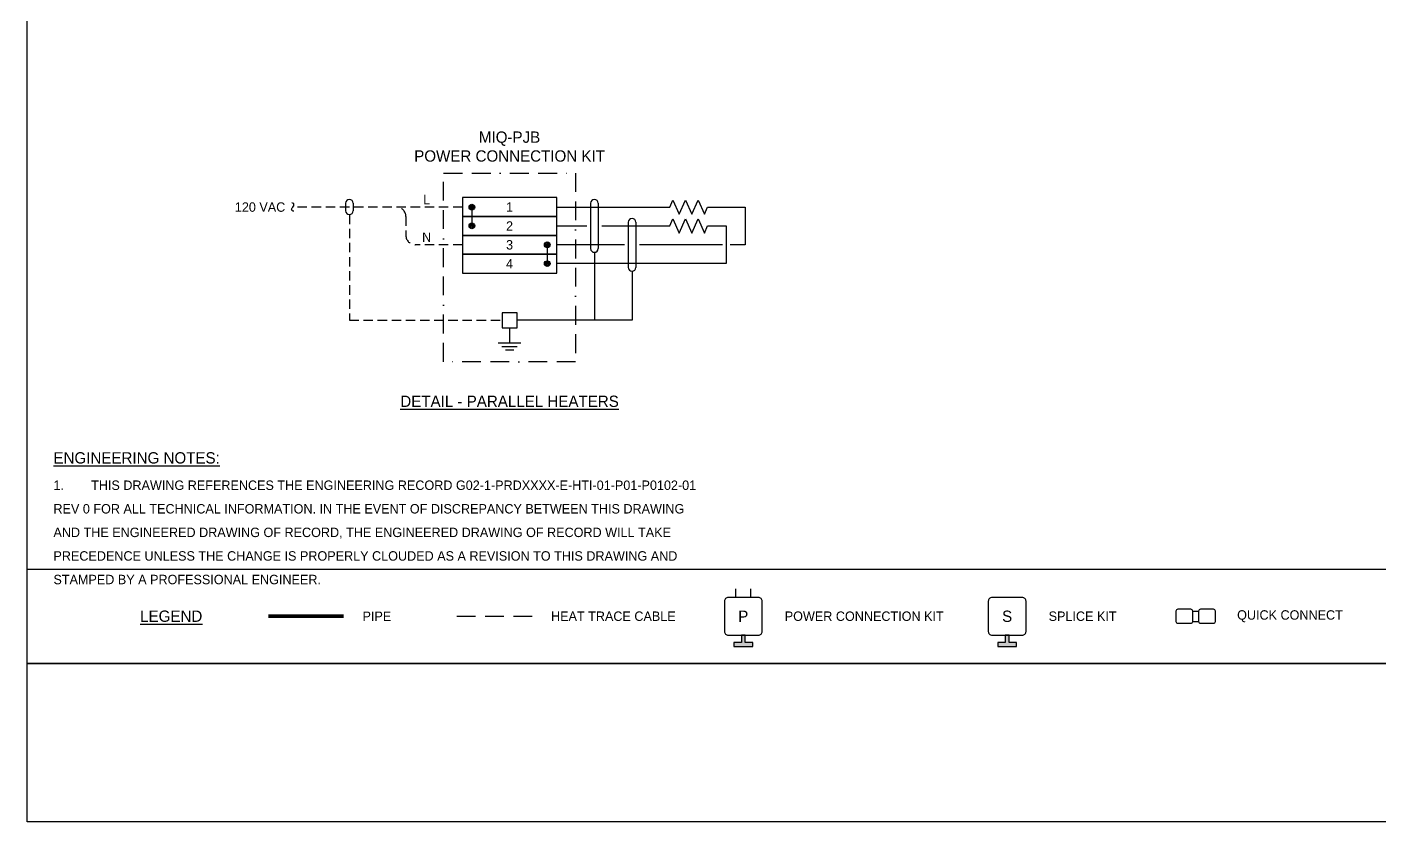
# Model space of a CAD drawing. Extents: x 0 to 847, y -42 to 494.
# Drawn here: x 0 to 358.9, y -42 to 168.7 of the extents above; entities that cross this region are included whole.
import ezdxf
from ezdxf.enums import TextEntityAlignment as Align

# ---------------------------------------------------------------- set-up
doc = ezdxf.new("R2010")
doc.units = 0
doc.header["$LTSCALE"] = 10
doc.header["$MEASUREMENT"] = 0
for name, pattern in [('BORDER', [1.75, 0.5, -0.25, 0.5, -0.25, 0, -0.25]), ('DASHED', [0.75, 0.5, -0.25]), ('HIDDEN', [0.375, 0.25, -0.125])]:
    doc.linetypes.add(name, pattern=pattern)
doc.layers.get('Defpoints').update_dxf_attribs({"color": 9})
for name, color, linetype in [('ENGINEERING NOTE', 2, 'Continuous'), ('EQUIP ENCL', 7, 'BORDER'), ('FWIRE-1', 1, 'HIDDEN'), ('HEAT_TRACE', 3, 'DASHED'), ('PIPE', 7, 'Continuous'), ('SYMBOL-3', 3, 'Continuous'), ('TABLE-1', 1, 'Continuous'), ('TEXT-2', 2, 'Continuous'), ('TITLE', 7, 'Continuous'), ('WIRE-1', 1, 'Continuous')]:
    doc.layers.add(name, color=color, linetype=linetype)
doc.styles.add('Scovan Elec', font='')
doc.styles.get("Standard").update_dxf_attribs({"font": ''})
doc.styles.get('Scovan Elec').set_extended_font_data('Franklin Gothic Medium Cond')
doc.styles.get('Standard').set_extended_font_data('Franklin Gothic Medium Cond')

# ---------------------------------------------------------------- blocks, each defined once
blk = doc.blocks.new('*U13')
at = {"layer": 'SYMBOL-3'}
h = blk.add_hatch(color=256, dxfattribs=at)
h.dxf.hatch_style = 1
h.paths.add_polyline_path([(190.5, 47.54), (190.5, 49.54), (189.5, 49.54), (189.5, 47.54), (187.5, 47.54), (187.5, 46.54), (192.5, 46.54), (192.5, 47.54)])
h = blk.add_hatch(color=256, dxfattribs=at)
h.dxf.hatch_style = 1
h.paths.add_polyline_path([(259.5, 47.54), (257.5, 47.54), (257.5, 46.54), (262.5, 46.54), (262.5, 47.54), (260.5, 47.54), (260.5, 49.54), (259.5, 49.54)])
at = {"layer": 'Defpoints'}
for points in [[(189.5, 49.54), (189.5, 47.54), (187.5, 47.54), (187.5, 46.54), (192.5, 46.54), (192.5, 47.54), (190.5, 47.54), (190.5, 49.54)], [(259.5, 49.54), (259.5, 47.54), (257.5, 47.54), (257.5, 46.54), (262.5, 46.54), (262.5, 47.54), (260.5, 47.54), (260.5, 49.54)]]:
    blk.add_lwpolyline(points, close=True, dxfattribs=at)
at = {"layer": 'HEAT_TRACE', "linetype": 'DASHED'}
blk.add_line((114, 54.54), (134, 54.54), dxfattribs=at)
at = {"layer": 'PIPE', "const_width": 0.95}
blk.add_lwpolyline([(64, 54.54), (84, 54.54)], dxfattribs=at)
at = {"layer": 'SYMBOL-3'}
for p, q in [((188, 59.81), (188, 61.81)), ((192, 59.81), (192, 61.81)), ((309.23, 55.88), (310.77, 55.88)), ((309.23, 53.19), (310.77, 53.19))]:
    blk.add_line(p, q, dxfattribs=at)
for points in [[(185, 58.54), (185, 50.54, 0.414214), (186, 49.54), (194, 49.54, 0.414214), (195, 50.54), (195, 58.54, 0.414214), (194, 59.54), (186, 59.54, 0.414214)], [(255, 58.54), (255, 50.54, 0.414214), (256, 49.54), (264, 49.54, 0.414214), (265, 50.54), (265, 58.54, 0.414214), (264, 59.54), (256, 59.54, 0.414214)], [(305.27, 52.69), (308.73, 52.69, 0.414214), (309.23, 53.19), (309.23, 55.88, 0.414214), (308.73, 56.38), (305.27, 56.38, 0.414214), (304.77, 55.88), (304.77, 53.19, 0.414214)], [(311.27, 52.69), (314.73, 52.69, 0.414214), (315.23, 53.19), (315.23, 55.88, 0.414214), (314.73, 56.38), (311.27, 56.38, 0.414214), (310.77, 55.88), (310.77, 53.19, 0.414214)]]:
    blk.add_lwpolyline(points, format="xyb", close=True, dxfattribs=at)
at = {"layer": 'TABLE-1'}
blk.add_lwpolyline([(0, 67.04), (843.77, 67.04)], dxfattribs=at)
at = {"layer": 'TEXT-2'}
for s, p in [('P', (190, 54.54)), ('S', (260, 54.54))]:
    blk.add_text(s, height=3, rotation=360, dxfattribs=at).set_placement(p, align=Align.MIDDLE)
at = {"layer": 'TEXT-2', "attachment_point": 4, "style": 'Scovan Elec'}
for s, insert, char_height in [('{\\LLEGEND}', (30, 54.54), 3), ('PIPE', (89, 54.54), 2.5), ('HEAT TRACE CABLE', (139, 54.54), 2.5), ('POWER CONNECTION KIT', (201, 54.54), 2.5), ('SPLICE KIT', (271, 54.54), 2.5), ('QUICK CONNECT', (321, 54.54), 2.5)]:
    blk.add_mtext(s, dxfattribs=dict(at, insert=insert, char_height=char_height))
blk = doc.blocks.new('*U32')
blk.add_lwpolyline([(-12.5, 2.5), (-12.5, -2.5), (12.5, -2.5), (12.5, 2.5)], close=True)
at = {"color": 2}
blk.add_attdef('TAG1', text='', height=2.5, dxfattribs=at).set_placement((0, 0), align=Align.MIDDLE)
blk = doc.blocks.new('*U30')
at = {"linetype": 'Continuous'}
blk.add_lwpolyline([(-5, 0), (-4.17, 1.87), (-2.5, -1.88), (-0.83, 1.87), (0.83, -1.88), (2.5, 1.87), (4.17, -1.88), (5, 0)], dxfattribs=at)
at = {"color": 2}
for tag in ['TAG2', 'TAG3']:
    blk.add_attdef(tag, text='', height=2.5, dxfattribs=at).set_placement((0, 4.25), align=Align.CENTER)
at = {"color": 2, "lineweight": 30, "flags": 104}
blk.add_attdef('TAG1', text='', height=2.5, dxfattribs=at).set_placement((3.67, 5.9), align=Align.BOTTOM_CENTER)
blk = doc.blocks.new('*U31')
blk.add_lwpolyline([(-2, 2), (-2, -2), (2, -2), (2, 2)], close=True)
at = {"color": 2}
blk.add_attdef('TAG1', text='', height=2.5, dxfattribs=at).set_placement((0, 0), align=Align.MIDDLE)
blk = doc.blocks.new('S-Ground')
for p, q in [((-3, 0), (3, 0)), ((-2.05, -0.95), (2.05, -0.95)), ((-1.11, -1.89), (1.11, -1.89))]:
    blk.add_line(p, q)
blk = doc.blocks.new('*U85')
for p, q in [((-1, 11), (-1, -1)), ((1, 11), (1, -1))]:
    blk.add_line(p, q)
for centre, start, end in [((0, 11), 0, 180), ((0, -1), 180, 0)]:
    blk.add_arc(centre, 1, start, end)
blk = doc.blocks.new('*U86')
for p, q in [((-1, 11), (-1, -1)), ((1, 11), (1, -1))]:
    blk.add_line(p, q)
for centre, start, end in [((0, 11), 0, 180), ((0, -1), 180, 0)]:
    blk.add_arc(centre, 1, start, end)
blk = doc.blocks.new('*U33')
blk.add_open_spline([(0.3, -1.07), (0.22, -1.08), (0.05, -1.09), (-0.2, -0.97), (-0.31, -0.73), (-0.32, -0.46), (-0.12, -0.14), (0.12, 0.14), (0.32, 0.46), (0.31, 0.73), (0.2, 0.97), (-0.05, 1.09), (-0.22, 1.08), (-0.3, 1.07)], degree=3, knots=[0, 0, 0, 0, 0.23778, 0.504219, 0.769947, 1.007727, 1.273929, 1.868857, 2.135059, 2.372839, 2.638567, 2.905005, 3.142785, 3.142785, 3.142785, 3.142785])
blk = doc.blocks.new('*U29')
for p, q in [((-1, 1), (-1, -1)), ((1, 1), (1, -1))]:
    blk.add_line(p, q)
for centre, start, end in [((0, 1), 0, 180), ((0, -1), 180, 0)]:
    blk.add_arc(centre, 1, start, end)
blk = doc.blocks.new('*U82')
at = {"linetype": 'Continuous'}
blk.add_lwpolyline([(-0.75, 0, -1), (0.75, 0, -1), (-0.75, 0, -1), (0.5, 0, -1), (-0.5, 0, -1), (0.25, 0, -1), (-0.25, 0, -1), (0, 0, 1), (0.25, 0)], format="xyb", dxfattribs=at)
blk = doc.blocks.new('*U84')
at = {"layer": 'EQUIP ENCL'}
blk.add_lwpolyline([(-17.5, 0), (17.5, 0), (17.5, -50), (-17.5, -50)], close=True, dxfattribs=at)
at = {"layer": 'FWIRE-1'}
for p, q in [((-12.5, -9), (-57.5, -9)), ((-42.5, -11), (-42.5, -39)), ((-27.5, -11.5), (-27.5, -16.5)), ((-12.5, -19), (-25, -19)), ((-42.5, -39), (-2, -39))]:
    blk.add_line(p, q, dxfattribs=at)
for centre, start, end in [((-30, -11.5), 0, 90), ((-25, -16.5), 180, 270)]:
    blk.add_arc(centre, 2.5, start, end, dxfattribs=at)
at = {"layer": 'WIRE-1'}
for p, q in [((-10, -9), (-10, -14)), ((12.5, -9), (42.5, -9)), ((52.5, -9), (62.5, -9)), ((62.5, -9), (62.5, -19)), ((12.5, -14), (20.5, -14)), ((24.5, -14), (42.5, -14)), ((52.5, -14), (57.5, -14)), ((57.5, -14), (57.5, -24)), ((10, -19), (10, -24)), ((30.5, -19), (12.5, -19)), ((22.5, -21), (22.5, -39)), ((56.5, -19), (34.5, -19)), ((62.5, -19), (58.5, -19)), ((57.5, -24), (12.5, -24)), ((32.5, -26), (32.5, -39)), ((32.5, -39), (2, -39)), ((0, -41), (0, -45))]:
    blk.add_line(p, q, dxfattribs=at)
for name, p in [('*U29', (-42.5, -9)), ('*U85', (22.5, -19)), ('*U30', (47.5, -9)), ('*U33', (-57.5, -9)), ('*U82', (-10, -9)), ('*U82', (-10, -14)), ('*U86', (32.5, -24)), ('*U30', (47.5, -14)), ('*U82', (10, -19)), ('*U82', (10, -24)), ('*U31', (0, -39)), ('S-Ground', (0, -45))]:
    blk.add_blockref(name, p, dxfattribs=at)
for p, values in [((0, -9), {'TAG1': '1'}), ((0, -14), {'TAG1': '2'}), ((0, -19), {'TAG1': '3'}), ((0, -24), {'TAG1': '4'})]:
    blk.add_blockref('*U32', p, dxfattribs=at).add_auto_attribs(values)
at = {"color": 2, "style": 'Scovan Elec'}
for tag, p in [('LINE1', (-22, -7)), ('LINE2', (-22, -17))]:
    blk.add_attdef(tag, text='', height=2.5, dxfattribs=at).set_placement(p, align=Align.MIDDLE)
blk.add_attdef('SUPPLY.VOLT', text='', height=2.5, dxfattribs=at).set_placement((-59.5, -9), align=Align.MIDDLE_RIGHT)
at = {"layer": 'TEXT-2', "char_height": 3, "style": 'Scovan Elec'}
for s, insert, attachment_point in [('MIQ-PJB\\PPOWER CONNECTION KIT', (0, 3), 8), ('{\\LDETAIL - PARALLEL HEATERS}', (0, -59), 2)]:
    blk.add_mtext(s, dxfattribs=dict(at, insert=insert, attachment_point=attachment_point))

msp = doc.modelspace()

# ---------------------------------------------------------------- linework, layer by layer
at = {"layer": 'TITLE'}
for points in [[(0, 494.34), (843.77, 494.34), (843.77, 0), (0, 0)], [(0, 0), (843.77, 0), (843.77, -42.04), (0, -42.04)]]:
    msp.add_lwpolyline(points, close=True, dxfattribs=at)

# ---------------------------------------------------------------- block references
msp.add_blockref('*U84', (128, 130)).add_auto_attribs({'SUPPLY.VOLT': '120 VAC', 'LINE1': 'L', 'LINE2': 'N'})

# ---------------------------------------------------------------- next in the draw order: block references
msp.add_blockref('*U13', (0, -42.04))

# ---------------------------------------------------------------- next in the draw order: texts
at = {"layer": 'ENGINEERING NOTE', "insert": (7, 56), "char_height": 2.5, "width": 172, "attachment_point": 1, "style": 'Scovan Elec'}
msp.add_mtext('\\pxsm1.5;{\\H1.2x;\\LENGINEERING NOTES:\\P\\pi-3,l3,s*,t3,36;}1.^ITHIS DRAWING REFERENCES THE ENGINEERING RECORD G02-1-PRDXXXX-E-HTI-01-P01-P0102-01 REV 0 FOR ALL TECHNICAL INFORMATION{\\H0.99999x;. IN THE EVENT OF DISCREPANCY BETWEEN THIS DRAWING AND THE ENGINEERED DRAWING OF RECORD, THE ENGINEERED DRAWING OF RECORD WILL TAKE PRECEDENCE UNLESS THE CHANGE IS PROPERLY CLOUDED AS A REVISION TO THIS DRAWING AND STAMPED BY A PROFESSIONAL ENGINEER.}', dxfattribs=at)

doc.saveas('drawing.dxf')
